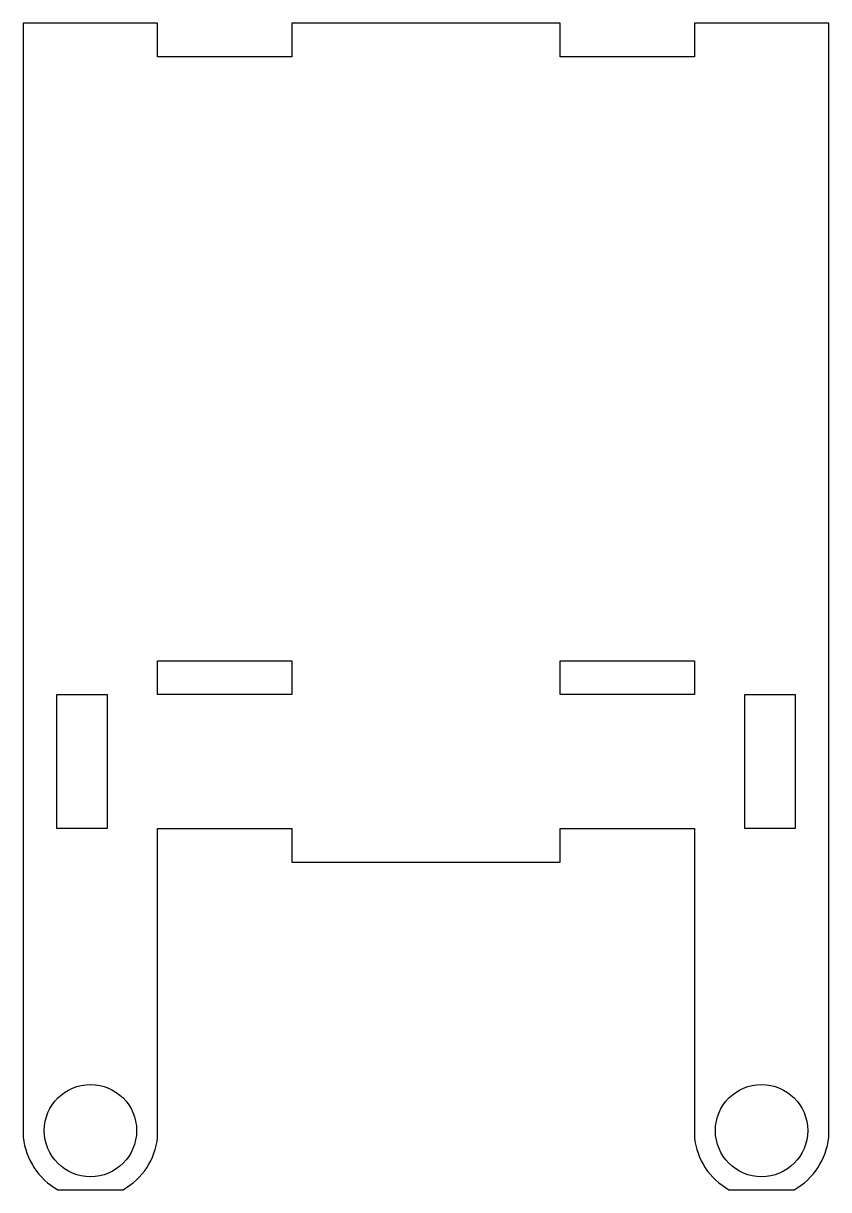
# Model space of a CAD drawing. Header units: inches. Extents: x 0 to 3, y -1.85 to 2.5.
import ezdxf

# ---------------------------------------------------------------- set-up
doc = ezdxf.new("R2010")
doc.units = ezdxf.units.IN
doc.layers.get('0').update_dxf_attribs({"linetype": 'CONTINUOUS'})

msp = doc.modelspace()

# ---------------------------------------------------------------- linework, layer by layer
msp.add_lwpolyline([(0, -1.65, 0.246593), (0.1287, -1.845), (0.3713, -1.845, 0.246593), (0.5, -1.65), (0.5, -0.5), (1, -0.5), (1, -0.625), (2, -0.625), (2, -0.5), (2.5, -0.5), (2.5, -1.65, 0.246593), (2.6287, -1.845), (2.8713, -1.845, 0.246593), (3, -1.65), (3, 2.5), (2.5, 2.5), (2.5, 2.375), (2, 2.375), (2, 2.5), (1, 2.5), (1, 2.375), (0.5, 2.375), (0.5, 2.5), (0, 2.5)], format="xyb", close=True)
for points in [[(0.5, 0), (0.5, 0.125), (1, 0.125), (1, 0)], [(2, 0), (2, 0.125), (2.5, 0.125), (2.5, 0)], [(0.125, 0), (0.3125, 0), (0.3125, -0.5), (0.125, -0.5)], [(2.6875, 0), (2.875, 0), (2.875, -0.5), (2.6875, -0.5)]]:
    msp.add_lwpolyline(points, close=True)
for centre in [(0.25, -1.625), (2.75, -1.625)]:
    msp.add_circle(centre, 0.1719)

doc.saveas('drawing.dxf')
